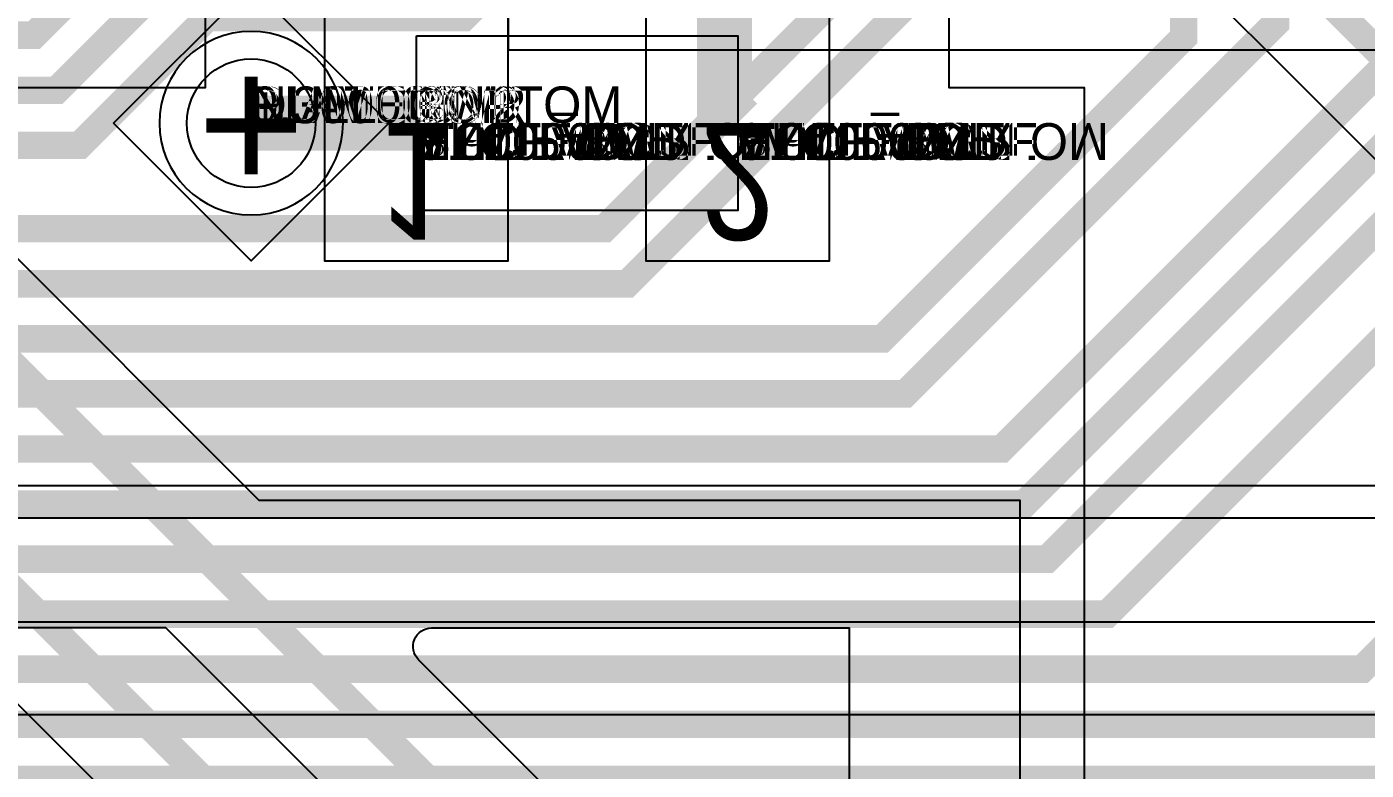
# Model space of a CAD drawing. Extents: x 0 to 323, y 0 to 320.
# Drawn here: x 59.38 to 66.67, y 31.47 to 35.53 of the extents above; entities that cross this region are included whole.
import ezdxf
from ezdxf.enums import TextEntityAlignment as Align

# ---------------------------------------------------------------- set-up
doc = ezdxf.new("R2010")
doc.units = 0
doc.header["$MEASUREMENT"] = 0
doc.layers.get('0').update_dxf_attribs({"linetype": 'CONTINUOUS'})
for name, color, linetype in [('CDN_FIGURES', 7, 'CONTINUOUS'), ('ETCH_BOTTOM', 7, 'CONTINUOUS'), ('ETCH_GND', 3, 'CONTINUOUS'), ('ETCH_INT1', 4, 'CONTINUOUS'), ('ETCH_INT2', 5, 'CONTINUOUS'), ('ETCH_PWR', 6, 'CONTINUOUS'), ('ETCH_TOP', 2, 'CONTINUOUS'), ('MANUFACTURING_NCLEGEND-1-6', 8, 'CONTINUOUS'), ('PACKAGE_GEOMETRY_ASSEMBLY_TOP', 11, 'CONTINUOUS'), ('PACKAGE_GEOMETRY_PIN_NUMBER', 9, 'CONTINUOUS')]:
    doc.layers.add(name, color=color, linetype=linetype)

# ---------------------------------------------------------------- blocks, each defined once
blk = doc.blocks.new('PAD_INFO')
for tag in ['SHAPE_TYPE', 'PAD_HEIGHT', 'PAD_LAYER', 'PAD_TYPE', 'PAD_WIDTH']:
    blk.add_attdef(tag, (0, 0), '', height=0.2)
at = {"flags": 2}
blk.add_attdef('CDN_TYPE', (0, 0), '', height=0.2, dxfattribs=at)
blk = doc.blocks.new('DRILL_INFO')
at = {"flags": 2}
blk.add_attdef('CDN_TYPE', (0, 0), '', height=0.2, dxfattribs=at)
for tag in ['FSHAPE', 'FCHAR', 'DRILL_HEIGHT', 'DIAMETER', 'PLATED', 'DRILL_WIDTH']:
    blk.add_attdef(tag, (0, 0), '', height=0.2)
blk = doc.blocks.new('VIA0700X0300')
at = {"layer": 'ETCH_BOTTOM'}
blk.add_circle((0, 0), 0.35, dxfattribs=at)
at = {"layer": 'ETCH_GND'}
blk.add_circle((0, 0), 0.35, dxfattribs=at)
at = {"layer": 'ETCH_INT1'}
blk.add_circle((0, 0), 0.35, dxfattribs=at)
at = {"layer": 'ETCH_INT2'}
blk.add_circle((0, 0), 0.35, dxfattribs=at)
at = {"layer": 'ETCH_PWR'}
blk.add_circle((0, 0), 0.35, dxfattribs=at)
at = {"layer": 'ETCH_TOP'}
blk.add_circle((0, 0), 0.35, dxfattribs=at)
ref = blk.add_blockref('PAD_INFO', (0, 0))
ref.add_attrib('PAD_LAYER', 'ETCH_TOP', (0, 0), dxfattribs={"height": 0.2})
ref.add_attrib('SHAPE_TYPE', 'NULL', (0, 0), dxfattribs={"height": 0.2})
ref.add_attrib('PAD_TYPE', 'ANTIPAD', (0, 0), dxfattribs={"height": 0.2})
ref.add_attrib('PAD_WIDTH', '0.000000', (0, 0), dxfattribs={"height": 0.2})
ref.add_attrib('PAD_HEIGHT', '0.000000', (0, 0), dxfattribs={"height": 0.2})
ref = blk.add_blockref('PAD_INFO', (0, 0))
ref.add_attrib('PAD_LAYER', 'ETCH_GND', (0, 0), dxfattribs={"height": 0.2})
ref.add_attrib('SHAPE_TYPE', 'NULL', (0, 0), dxfattribs={"height": 0.2})
ref.add_attrib('PAD_TYPE', 'ANTIPAD', (0, 0), dxfattribs={"height": 0.2})
ref.add_attrib('PAD_WIDTH', '0.000000', (0, 0), dxfattribs={"height": 0.2})
ref.add_attrib('PAD_HEIGHT', '0.000000', (0, 0), dxfattribs={"height": 0.2})
ref = blk.add_blockref('PAD_INFO', (0, 0))
ref.add_attrib('PAD_LAYER', 'ETCH_INT1', (0, 0), dxfattribs={"height": 0.2})
ref.add_attrib('SHAPE_TYPE', 'NULL', (0, 0), dxfattribs={"height": 0.2})
ref.add_attrib('PAD_TYPE', 'ANTIPAD', (0, 0), dxfattribs={"height": 0.2})
ref.add_attrib('PAD_WIDTH', '0.000000', (0, 0), dxfattribs={"height": 0.2})
ref.add_attrib('PAD_HEIGHT', '0.000000', (0, 0), dxfattribs={"height": 0.2})
ref = blk.add_blockref('PAD_INFO', (0, 0))
ref.add_attrib('PAD_LAYER', 'ETCH_INT2', (0, 0), dxfattribs={"height": 0.2})
ref.add_attrib('SHAPE_TYPE', 'NULL', (0, 0), dxfattribs={"height": 0.2})
ref.add_attrib('PAD_TYPE', 'ANTIPAD', (0, 0), dxfattribs={"height": 0.2})
ref.add_attrib('PAD_WIDTH', '0.000000', (0, 0), dxfattribs={"height": 0.2})
ref.add_attrib('PAD_HEIGHT', '0.000000', (0, 0), dxfattribs={"height": 0.2})
ref = blk.add_blockref('PAD_INFO', (0, 0))
ref.add_attrib('PAD_LAYER', 'ETCH_PWR', (0, 0), dxfattribs={"height": 0.2})
ref.add_attrib('SHAPE_TYPE', 'NULL', (0, 0), dxfattribs={"height": 0.2})
ref.add_attrib('PAD_TYPE', 'ANTIPAD', (0, 0), dxfattribs={"height": 0.2})
ref.add_attrib('PAD_WIDTH', '0.000000', (0, 0), dxfattribs={"height": 0.2})
ref.add_attrib('PAD_HEIGHT', '0.000000', (0, 0), dxfattribs={"height": 0.2})
ref = blk.add_blockref('PAD_INFO', (0, 0))
ref.add_attrib('PAD_LAYER', 'ETCH_BOTTOM', (0, 0), dxfattribs={"height": 0.2})
ref.add_attrib('SHAPE_TYPE', 'NULL', (0, 0), dxfattribs={"height": 0.2})
ref.add_attrib('PAD_TYPE', 'ANTIPAD', (0, 0), dxfattribs={"height": 0.2})
ref.add_attrib('PAD_WIDTH', '0.000000', (0, 0), dxfattribs={"height": 0.2})
ref.add_attrib('PAD_HEIGHT', '0.000000', (0, 0), dxfattribs={"height": 0.2})
ref = blk.add_blockref('PAD_INFO', (0, 0))
ref.add_attrib('PAD_LAYER', 'ETCH_TOP', (0, 0), dxfattribs={"height": 0.2})
ref.add_attrib('SHAPE_TYPE', 'NULL', (0, 0), dxfattribs={"height": 0.2})
ref.add_attrib('PAD_TYPE', 'THERMAL', (0, 0), dxfattribs={"height": 0.2})
ref.add_attrib('PAD_WIDTH', '0.000000', (0, 0), dxfattribs={"height": 0.2})
ref.add_attrib('PAD_HEIGHT', '0.000000', (0, 0), dxfattribs={"height": 0.2})
ref = blk.add_blockref('PAD_INFO', (0, 0))
ref.add_attrib('PAD_LAYER', 'ETCH_GND', (0, 0), dxfattribs={"height": 0.2})
ref.add_attrib('SHAPE_TYPE', 'NULL', (0, 0), dxfattribs={"height": 0.2})
ref.add_attrib('PAD_TYPE', 'THERMAL', (0, 0), dxfattribs={"height": 0.2})
ref.add_attrib('PAD_WIDTH', '0.000000', (0, 0), dxfattribs={"height": 0.2})
ref.add_attrib('PAD_HEIGHT', '0.000000', (0, 0), dxfattribs={"height": 0.2})
ref = blk.add_blockref('PAD_INFO', (0, 0))
ref.add_attrib('PAD_LAYER', 'ETCH_INT1', (0, 0), dxfattribs={"height": 0.2})
ref.add_attrib('SHAPE_TYPE', 'NULL', (0, 0), dxfattribs={"height": 0.2})
ref.add_attrib('PAD_TYPE', 'THERMAL', (0, 0), dxfattribs={"height": 0.2})
ref.add_attrib('PAD_WIDTH', '0.000000', (0, 0), dxfattribs={"height": 0.2})
ref.add_attrib('PAD_HEIGHT', '0.000000', (0, 0), dxfattribs={"height": 0.2})
ref = blk.add_blockref('PAD_INFO', (0, 0))
ref.add_attrib('PAD_LAYER', 'ETCH_INT2', (0, 0), dxfattribs={"height": 0.2})
ref.add_attrib('SHAPE_TYPE', 'NULL', (0, 0), dxfattribs={"height": 0.2})
ref.add_attrib('PAD_TYPE', 'THERMAL', (0, 0), dxfattribs={"height": 0.2})
ref.add_attrib('PAD_WIDTH', '0.000000', (0, 0), dxfattribs={"height": 0.2})
ref.add_attrib('PAD_HEIGHT', '0.000000', (0, 0), dxfattribs={"height": 0.2})
ref = blk.add_blockref('PAD_INFO', (0, 0))
ref.add_attrib('PAD_LAYER', 'ETCH_PWR', (0, 0), dxfattribs={"height": 0.2})
ref.add_attrib('SHAPE_TYPE', 'NULL', (0, 0), dxfattribs={"height": 0.2})
ref.add_attrib('PAD_TYPE', 'THERMAL', (0, 0), dxfattribs={"height": 0.2})
ref.add_attrib('PAD_WIDTH', '0.000000', (0, 0), dxfattribs={"height": 0.2})
ref.add_attrib('PAD_HEIGHT', '0.000000', (0, 0), dxfattribs={"height": 0.2})
ref = blk.add_blockref('PAD_INFO', (0, 0))
ref.add_attrib('PAD_LAYER', 'ETCH_BOTTOM', (0, 0), dxfattribs={"height": 0.2})
ref.add_attrib('SHAPE_TYPE', 'NULL', (0, 0), dxfattribs={"height": 0.2})
ref.add_attrib('PAD_TYPE', 'THERMAL', (0, 0), dxfattribs={"height": 0.2})
ref.add_attrib('PAD_WIDTH', '0.000000', (0, 0), dxfattribs={"height": 0.2})
ref.add_attrib('PAD_HEIGHT', '0.000000', (0, 0), dxfattribs={"height": 0.2})
ref = blk.add_blockref('PAD_INFO', (0, 0))
ref.add_attrib('PAD_LAYER', 'ETCH_TOP', (0, 0), dxfattribs={"height": 0.2})
ref.add_attrib('SHAPE_TYPE', 'CIRCLE', (0, 0), dxfattribs={"height": 0.2})
ref.add_attrib('PAD_TYPE', 'REGULAR', (0, 0), dxfattribs={"height": 0.2})
ref.add_attrib('PAD_WIDTH', '0.700000', (0, 0), dxfattribs={"height": 0.2})
ref.add_attrib('PAD_HEIGHT', '0.700000', (0, 0), dxfattribs={"height": 0.2})
ref = blk.add_blockref('PAD_INFO', (0, 0))
ref.add_attrib('PAD_LAYER', 'ETCH_GND', (0, 0), dxfattribs={"height": 0.2})
ref.add_attrib('SHAPE_TYPE', 'CIRCLE', (0, 0), dxfattribs={"height": 0.2})
ref.add_attrib('PAD_TYPE', 'REGULAR', (0, 0), dxfattribs={"height": 0.2})
ref.add_attrib('PAD_WIDTH', '0.700000', (0, 0), dxfattribs={"height": 0.2})
ref.add_attrib('PAD_HEIGHT', '0.700000', (0, 0), dxfattribs={"height": 0.2})
ref = blk.add_blockref('PAD_INFO', (0, 0))
ref.add_attrib('PAD_LAYER', 'ETCH_INT1', (0, 0), dxfattribs={"height": 0.2})
ref.add_attrib('SHAPE_TYPE', 'CIRCLE', (0, 0), dxfattribs={"height": 0.2})
ref.add_attrib('PAD_TYPE', 'REGULAR', (0, 0), dxfattribs={"height": 0.2})
ref.add_attrib('PAD_WIDTH', '0.700000', (0, 0), dxfattribs={"height": 0.2})
ref.add_attrib('PAD_HEIGHT', '0.700000', (0, 0), dxfattribs={"height": 0.2})
ref = blk.add_blockref('PAD_INFO', (0, 0))
ref.add_attrib('PAD_LAYER', 'ETCH_INT2', (0, 0), dxfattribs={"height": 0.2})
ref.add_attrib('SHAPE_TYPE', 'CIRCLE', (0, 0), dxfattribs={"height": 0.2})
ref.add_attrib('PAD_TYPE', 'REGULAR', (0, 0), dxfattribs={"height": 0.2})
ref.add_attrib('PAD_WIDTH', '0.700000', (0, 0), dxfattribs={"height": 0.2})
ref.add_attrib('PAD_HEIGHT', '0.700000', (0, 0), dxfattribs={"height": 0.2})
ref = blk.add_blockref('PAD_INFO', (0, 0))
ref.add_attrib('PAD_LAYER', 'ETCH_PWR', (0, 0), dxfattribs={"height": 0.2})
ref.add_attrib('SHAPE_TYPE', 'CIRCLE', (0, 0), dxfattribs={"height": 0.2})
ref.add_attrib('PAD_TYPE', 'REGULAR', (0, 0), dxfattribs={"height": 0.2})
ref.add_attrib('PAD_WIDTH', '0.700000', (0, 0), dxfattribs={"height": 0.2})
ref.add_attrib('PAD_HEIGHT', '0.700000', (0, 0), dxfattribs={"height": 0.2})
ref = blk.add_blockref('PAD_INFO', (0, 0))
ref.add_attrib('PAD_LAYER', 'ETCH_BOTTOM', (0, 0), dxfattribs={"height": 0.2})
ref.add_attrib('SHAPE_TYPE', 'CIRCLE', (0, 0), dxfattribs={"height": 0.2})
ref.add_attrib('PAD_TYPE', 'REGULAR', (0, 0), dxfattribs={"height": 0.2})
ref.add_attrib('PAD_WIDTH', '0.700000', (0, 0), dxfattribs={"height": 0.2})
ref.add_attrib('PAD_HEIGHT', '0.700000', (0, 0), dxfattribs={"height": 0.2})
ref = blk.add_blockref('DRILL_INFO', (0, 0))
ref.add_attrib('DIAMETER', '0.300000', (0, 0), dxfattribs={"height": 0.2})
ref.add_attrib('PLATED', 'PLATED', (0, 0), dxfattribs={"height": 0.2})
ref.add_attrib('FSHAPE', 'DIAMOND', (0, 0), dxfattribs={"height": 0.2})
ref.add_attrib('FCHAR', '+', (0, 0), dxfattribs={"height": 0.2})
ref.add_attrib('DRILL_WIDTH', '1.500000', (0, 0), dxfattribs={"height": 0.2})
ref.add_attrib('DRILL_HEIGHT', '1.500000', (0, 0), dxfattribs={"height": 0.2})
for tag in ['CDN_TYPE', 'PIN']:
    blk.add_attdef(tag, (0, 0), '', height=0.2)
at = {"flags": 2}
for tag in ['PSTKNAME', 'BBV']:
    blk.add_attdef(tag, (0, 0), '', height=0.2, dxfattribs=at)
blk = doc.blocks.new('FIGURE_DIAMOND')
at = {"layer": 'CDN_FIGURES'}
blk.add_lwpolyline([(-0.5, 0), (0, 0.5), (0.5, 0), (0, -0.5)], close=True, dxfattribs=at)
blk = doc.blocks.new('RC1000X1500TS')
at = {"layer": 'ETCH_TOP'}
blk.add_lwpolyline([(-0.5, -0.75), (-0.5, 0.75), (0.5, 0.75), (0.5, -0.75)], close=True, dxfattribs=at)
ref = blk.add_blockref('PAD_INFO', (0, 0))
ref.add_attrib('PAD_LAYER', 'ETCH_TOP', (0, 0), dxfattribs={"height": 0.2})
ref.add_attrib('SHAPE_TYPE', 'NULL', (0, 0), dxfattribs={"height": 0.2})
ref.add_attrib('PAD_TYPE', 'ANTIPAD', (0, 0), dxfattribs={"height": 0.2})
ref.add_attrib('PAD_WIDTH', '0.000000', (0, 0), dxfattribs={"height": 0.2})
ref.add_attrib('PAD_HEIGHT', '0.000000', (0, 0), dxfattribs={"height": 0.2})
ref = blk.add_blockref('PAD_INFO', (0, 0))
ref.add_attrib('PAD_LAYER', 'ETCH_GND', (0, 0), dxfattribs={"height": 0.2})
ref.add_attrib('SHAPE_TYPE', 'NULL', (0, 0), dxfattribs={"height": 0.2})
ref.add_attrib('PAD_TYPE', 'ANTIPAD', (0, 0), dxfattribs={"height": 0.2})
ref.add_attrib('PAD_WIDTH', '0.000000', (0, 0), dxfattribs={"height": 0.2})
ref.add_attrib('PAD_HEIGHT', '0.000000', (0, 0), dxfattribs={"height": 0.2})
ref = blk.add_blockref('PAD_INFO', (0, 0))
ref.add_attrib('PAD_LAYER', 'ETCH_INT1', (0, 0), dxfattribs={"height": 0.2})
ref.add_attrib('SHAPE_TYPE', 'NULL', (0, 0), dxfattribs={"height": 0.2})
ref.add_attrib('PAD_TYPE', 'ANTIPAD', (0, 0), dxfattribs={"height": 0.2})
ref.add_attrib('PAD_WIDTH', '0.000000', (0, 0), dxfattribs={"height": 0.2})
ref.add_attrib('PAD_HEIGHT', '0.000000', (0, 0), dxfattribs={"height": 0.2})
ref = blk.add_blockref('PAD_INFO', (0, 0))
ref.add_attrib('PAD_LAYER', 'ETCH_INT2', (0, 0), dxfattribs={"height": 0.2})
ref.add_attrib('SHAPE_TYPE', 'NULL', (0, 0), dxfattribs={"height": 0.2})
ref.add_attrib('PAD_TYPE', 'ANTIPAD', (0, 0), dxfattribs={"height": 0.2})
ref.add_attrib('PAD_WIDTH', '0.000000', (0, 0), dxfattribs={"height": 0.2})
ref.add_attrib('PAD_HEIGHT', '0.000000', (0, 0), dxfattribs={"height": 0.2})
ref = blk.add_blockref('PAD_INFO', (0, 0))
ref.add_attrib('PAD_LAYER', 'ETCH_PWR', (0, 0), dxfattribs={"height": 0.2})
ref.add_attrib('SHAPE_TYPE', 'NULL', (0, 0), dxfattribs={"height": 0.2})
ref.add_attrib('PAD_TYPE', 'ANTIPAD', (0, 0), dxfattribs={"height": 0.2})
ref.add_attrib('PAD_WIDTH', '0.000000', (0, 0), dxfattribs={"height": 0.2})
ref.add_attrib('PAD_HEIGHT', '0.000000', (0, 0), dxfattribs={"height": 0.2})
ref = blk.add_blockref('PAD_INFO', (0, 0))
ref.add_attrib('PAD_LAYER', 'ETCH_BOTTOM', (0, 0), dxfattribs={"height": 0.2})
ref.add_attrib('SHAPE_TYPE', 'NULL', (0, 0), dxfattribs={"height": 0.2})
ref.add_attrib('PAD_TYPE', 'ANTIPAD', (0, 0), dxfattribs={"height": 0.2})
ref.add_attrib('PAD_WIDTH', '0.000000', (0, 0), dxfattribs={"height": 0.2})
ref.add_attrib('PAD_HEIGHT', '0.000000', (0, 0), dxfattribs={"height": 0.2})
ref = blk.add_blockref('PAD_INFO', (0, 0))
ref.add_attrib('PAD_LAYER', 'ETCH_TOP', (0, 0), dxfattribs={"height": 0.2})
ref.add_attrib('SHAPE_TYPE', 'NULL', (0, 0), dxfattribs={"height": 0.2})
ref.add_attrib('PAD_TYPE', 'THERMAL', (0, 0), dxfattribs={"height": 0.2})
ref.add_attrib('PAD_WIDTH', '0.000000', (0, 0), dxfattribs={"height": 0.2})
ref.add_attrib('PAD_HEIGHT', '0.000000', (0, 0), dxfattribs={"height": 0.2})
ref = blk.add_blockref('PAD_INFO', (0, 0))
ref.add_attrib('PAD_LAYER', 'ETCH_GND', (0, 0), dxfattribs={"height": 0.2})
ref.add_attrib('SHAPE_TYPE', 'NULL', (0, 0), dxfattribs={"height": 0.2})
ref.add_attrib('PAD_TYPE', 'THERMAL', (0, 0), dxfattribs={"height": 0.2})
ref.add_attrib('PAD_WIDTH', '0.000000', (0, 0), dxfattribs={"height": 0.2})
ref.add_attrib('PAD_HEIGHT', '0.000000', (0, 0), dxfattribs={"height": 0.2})
ref = blk.add_blockref('PAD_INFO', (0, 0))
ref.add_attrib('PAD_LAYER', 'ETCH_INT1', (0, 0), dxfattribs={"height": 0.2})
ref.add_attrib('SHAPE_TYPE', 'NULL', (0, 0), dxfattribs={"height": 0.2})
ref.add_attrib('PAD_TYPE', 'THERMAL', (0, 0), dxfattribs={"height": 0.2})
ref.add_attrib('PAD_WIDTH', '0.000000', (0, 0), dxfattribs={"height": 0.2})
ref.add_attrib('PAD_HEIGHT', '0.000000', (0, 0), dxfattribs={"height": 0.2})
ref = blk.add_blockref('PAD_INFO', (0, 0))
ref.add_attrib('PAD_LAYER', 'ETCH_INT2', (0, 0), dxfattribs={"height": 0.2})
ref.add_attrib('SHAPE_TYPE', 'NULL', (0, 0), dxfattribs={"height": 0.2})
ref.add_attrib('PAD_TYPE', 'THERMAL', (0, 0), dxfattribs={"height": 0.2})
ref.add_attrib('PAD_WIDTH', '0.000000', (0, 0), dxfattribs={"height": 0.2})
ref.add_attrib('PAD_HEIGHT', '0.000000', (0, 0), dxfattribs={"height": 0.2})
ref = blk.add_blockref('PAD_INFO', (0, 0))
ref.add_attrib('PAD_LAYER', 'ETCH_PWR', (0, 0), dxfattribs={"height": 0.2})
ref.add_attrib('SHAPE_TYPE', 'NULL', (0, 0), dxfattribs={"height": 0.2})
ref.add_attrib('PAD_TYPE', 'THERMAL', (0, 0), dxfattribs={"height": 0.2})
ref.add_attrib('PAD_WIDTH', '0.000000', (0, 0), dxfattribs={"height": 0.2})
ref.add_attrib('PAD_HEIGHT', '0.000000', (0, 0), dxfattribs={"height": 0.2})
ref = blk.add_blockref('PAD_INFO', (0, 0))
ref.add_attrib('PAD_LAYER', 'ETCH_BOTTOM', (0, 0), dxfattribs={"height": 0.2})
ref.add_attrib('SHAPE_TYPE', 'NULL', (0, 0), dxfattribs={"height": 0.2})
ref.add_attrib('PAD_TYPE', 'THERMAL', (0, 0), dxfattribs={"height": 0.2})
ref.add_attrib('PAD_WIDTH', '0.000000', (0, 0), dxfattribs={"height": 0.2})
ref.add_attrib('PAD_HEIGHT', '0.000000', (0, 0), dxfattribs={"height": 0.2})
ref = blk.add_blockref('PAD_INFO', (0, 0))
ref.add_attrib('PAD_LAYER', 'ETCH_GND', (0, 0), dxfattribs={"height": 0.2})
ref.add_attrib('SHAPE_TYPE', 'NULL', (0, 0), dxfattribs={"height": 0.2})
ref.add_attrib('PAD_TYPE', 'REGULAR', (0, 0), dxfattribs={"height": 0.2})
ref.add_attrib('PAD_WIDTH', '0.000000', (0, 0), dxfattribs={"height": 0.2})
ref.add_attrib('PAD_HEIGHT', '0.000000', (0, 0), dxfattribs={"height": 0.2})
ref = blk.add_blockref('PAD_INFO', (0, 0))
ref.add_attrib('PAD_LAYER', 'ETCH_INT1', (0, 0), dxfattribs={"height": 0.2})
ref.add_attrib('SHAPE_TYPE', 'NULL', (0, 0), dxfattribs={"height": 0.2})
ref.add_attrib('PAD_TYPE', 'REGULAR', (0, 0), dxfattribs={"height": 0.2})
ref.add_attrib('PAD_WIDTH', '0.000000', (0, 0), dxfattribs={"height": 0.2})
ref.add_attrib('PAD_HEIGHT', '0.000000', (0, 0), dxfattribs={"height": 0.2})
ref = blk.add_blockref('PAD_INFO', (0, 0))
ref.add_attrib('PAD_LAYER', 'ETCH_INT2', (0, 0), dxfattribs={"height": 0.2})
ref.add_attrib('SHAPE_TYPE', 'NULL', (0, 0), dxfattribs={"height": 0.2})
ref.add_attrib('PAD_TYPE', 'REGULAR', (0, 0), dxfattribs={"height": 0.2})
ref.add_attrib('PAD_WIDTH', '0.000000', (0, 0), dxfattribs={"height": 0.2})
ref.add_attrib('PAD_HEIGHT', '0.000000', (0, 0), dxfattribs={"height": 0.2})
ref = blk.add_blockref('PAD_INFO', (0, 0))
ref.add_attrib('PAD_LAYER', 'ETCH_PWR', (0, 0), dxfattribs={"height": 0.2})
ref.add_attrib('SHAPE_TYPE', 'NULL', (0, 0), dxfattribs={"height": 0.2})
ref.add_attrib('PAD_TYPE', 'REGULAR', (0, 0), dxfattribs={"height": 0.2})
ref.add_attrib('PAD_WIDTH', '0.000000', (0, 0), dxfattribs={"height": 0.2})
ref.add_attrib('PAD_HEIGHT', '0.000000', (0, 0), dxfattribs={"height": 0.2})
ref = blk.add_blockref('PAD_INFO', (0, 0))
ref.add_attrib('PAD_LAYER', 'ETCH_BOTTOM', (0, 0), dxfattribs={"height": 0.2})
ref.add_attrib('SHAPE_TYPE', 'NULL', (0, 0), dxfattribs={"height": 0.2})
ref.add_attrib('PAD_TYPE', 'REGULAR', (0, 0), dxfattribs={"height": 0.2})
ref.add_attrib('PAD_WIDTH', '0.000000', (0, 0), dxfattribs={"height": 0.2})
ref.add_attrib('PAD_HEIGHT', '0.000000', (0, 0), dxfattribs={"height": 0.2})
ref = blk.add_blockref('DRILL_INFO', (0, 0))
ref.add_attrib('DIAMETER', '0.000000', (0, 0), dxfattribs={"height": 0.2})
ref.add_attrib('PLATED', 'PLATED', (0, 0), dxfattribs={"height": 0.2})
ref.add_attrib('FSHAPE', 'NULL', (0, 0), dxfattribs={"height": 0.2})
ref.add_attrib('DRILL_WIDTH', '0.000000', (0, 0), dxfattribs={"height": 0.2})
ref.add_attrib('DRILL_HEIGHT', '0.000000', (0, 0), dxfattribs={"height": 0.2})
ref = blk.add_blockref('PAD_INFO', (0, 0))
ref.add_attrib('PAD_LAYER', 'ETCH_TOP', (0, 0), dxfattribs={"height": 0.2})
ref.add_attrib('SHAPE_TYPE', 'RECTANGLE', (0, 0), dxfattribs={"height": 0.2})
ref.add_attrib('PAD_TYPE', 'REGULAR', (0, 0), dxfattribs={"height": 0.2})
ref.add_attrib('PAD_WIDTH', '1.000000', (0, 0), dxfattribs={"height": 0.2})
ref.add_attrib('PAD_HEIGHT', '1.500000', (0, 0), dxfattribs={"height": 0.2})
for tag in ['CDN_TYPE', 'PIN']:
    blk.add_attdef(tag, (0, 0), '', height=0.2)
at = {"flags": 2}
for tag in ['PSTKNAME', 'BBV']:
    blk.add_attdef(tag, (0, 0), '', height=0.2, dxfattribs=at)
blk = doc.blocks.new('F56')
at = {"layer": 'PACKAGE_GEOMETRY_ASSEMBLY_TOP'}
blk.add_lwpolyline([(0, -0.475), (1.75, -0.475), (1.75, 0.475), (0, 0.475)], close=True, dxfattribs=at)
at = {"layer": 'ETCH_TOP'}
ref = blk.add_blockref('RC1000X1500TS', (0, 0), dxfattribs=at)
ref.add_attrib('CDN_TYPE', 'PIN', (0, 0), dxfattribs={"height": 0.2})
ref.add_attrib('PIN', '1', (0, 0), dxfattribs={"height": 0.2})
ref = blk.add_blockref('RC1000X1500TS', (1.75, 0), dxfattribs=at)
ref.add_attrib('CDN_TYPE', 'PIN', (0, 0), dxfattribs={"height": 0.2})
ref.add_attrib('PIN', '2', (0, 0), dxfattribs={"height": 0.2})
at = {"flags": 2}
for tag in ['SYMBOL_TYPE', 'CDN_TYPE', 'REFDES']:
    blk.add_attdef(tag, (0, 0), '', height=0.2, dxfattribs=at)

msp = doc.modelspace()

# ---------------------------------------------------------------- linework, layer by layer
at = {"layer": 'ETCH_BOTTOM'}
for points, format in [([(18.55, 64.85, 0.15, 0.15, 0), (4.625, 50.925, 0.15, 0.15, 0), (4.625, 43.1618, 0.15, 0.15, 0), (8.1118, 39.675, 0.15, 0.15, 0), (14.9661, 39.675, 0.15, 0.15, 0), (15.6761, 40.385, 0.15, 0.15, 0), (51.3782, 40.385, 0.15, 0.15, 0), (65.225, 26.5382, 0.15, 0.15, 0), (65.225, 25.275, 0.15, 0.15, 0), (64.6, 24.65, 0.15, 0.15, 0)], "xyseb"), ([(63.178, 36.372, 0.3, 0.3, 0), (63.178, 35.072, 0.3, 0.3, 0), (63.25, 35, 0.3, 0.3, 0)], "xyseb"), ([(61.5, 35, 0.3, 0.3, 0), (60.6, 35, 0.3, 0.3, 0)], "xyseb"), ([(20.352, 34.257), (56.905, 34.257), (63.2888, 27.8732, -0.668179)], "xyb")]:
    msp.add_lwpolyline(points, format=format, dxfattribs=at)
for points in [[(58.8999, 36.3999), (60.3499, 36.3999), (60.3499, 35.193), (57.1714, 35.193)], [(65.138, 27.2264), (65.138, 35.193), (64.4001, 35.193), (64.4001, 36.1999), (68.2501, 36.1999)]]:
    msp.add_lwpolyline(points, dxfattribs=at)
at = {"layer": 'ETCH_GND'}
msp.add_lwpolyline([(24.7939, 32.4561), (18.45, 38.8), (18.45, 39.1), (16.1, 39.1), (15.7867, 39.4133, -0.668179), (15.8226, 39.5), (18.8, 39.5), (26.017, 32.283), (70.847, 32.283), (70.847, 26.8418, 0.668179), (71.0201, 26.7701), (73.5633, 29.3133, -0.668179), (73.65, 29.2774), (73.65, 28.3), (70.847, 25.497), (70.847, 24.773), (69.403, 24.773), (69.403, 31.777), (25.187, 31.777), (24.7101, 32.2539), (24.7222, 32.283, 0.668179), (24.7939, 32.4561)], format="xyb", close=True, dxfattribs=at)
at = {"layer": 'ETCH_INT1'}
for points in [[(85, 33.025), (73.8518, 33.025), (73.8496, 33.0733, 0.95445), (72.8504, 33.0733), (72.8482, 33.025), (50.525, 33.025), (50.525, 52.125), (47.95, 54.7), (47.95, 69.8085), (47.9868, 69.819, 0.75525), (47.9868, 70.781), (47.95, 70.7915), (47.95, 75.8), (50.15, 78), (82.1, 78), (82.1, 80.35), (83.95, 82.2), (86.8, 82.2)], [(62, 54.6), (62, 39.4316, -0.529074), (61.8614, 39.3373, 1.46903), (61.8614, 38.4067, -0.529074), (62, 38.3124), (62, 35.4), (66.85, 35.4), (66.85, 38.4208, -0.532478), (66.9896, 38.5147, 1.486168), (66.9896, 39.4413, -0.532478), (66.85, 39.5352), (66.85, 42.5), (71.9, 47.55)], [(50.03, 32.85), (72.8906, 32.85), (72.9047, 32.8224, 0.611933), (73.7953, 32.8224), (73.8094, 32.85), (85.166, 32.85)]]:
    msp.add_lwpolyline(points, format="xyb", dxfattribs=at)
msp.add_lwpolyline([(61.1001, 35, 1), (60.0999, 35, 1)], format="xyb", close=True, dxfattribs=at)
at = {"layer": 'ETCH_INT2'}
for points, format in [([(63.15, 70.5, 0.15, 0.15, 0), (62.2868, 70.5, 0.15, 0.15, 0), (60.103, 68.3162, 0.15, 0.15, 0), (60.103, 55.3103, 0.15, 0.15, 0), (60.425, 54.9883, 0.15, 0.15, 0), (60.425, 53.1117, 0.15, 0.15, 0), (60.275, 52.9617, 0.15, 0.15, 0), (60.275, 41.8519, 0.15, 0.15, 0), (92.691, 9.4358, 0.15, 0.15, 0), (93.0278, 9.099, 0.15, 0.15, 0), (93.8377, 9.099, 0.15, 0.15, 0), (98.7868, 4.15, 0.15, 0.15, 0), (107.45, 4.15, 0.15, 0.15, 0)], "xyseb"), ([(22.869, 69.731, 0.15, 0.15, 0), (23.0322, 69.731, 0.15, 0.15, 0), (40.5356, 53.2021, 0.15, 0.15, 0), (42.8127, 50.925, 0.15, 0.15, 0), (53.1883, 50.925, 0.15, 0.15, 0), (53.3633, 50.75, 0.15, 0.15, 0), (56.3632, 50.75, 0.15, 0.15, 0), (58.75, 48.3632, 0.15, 0.15, 0), (58.75, 34.2369, 0.15, 0.15, 0), (64.675, 28.3118, 0.15, 0.15, 0), (65.3685, 27.6183, 0.15, 0.15, 0), (65.7816, 27.6183, 0.15, 0.15, 0), (78.2, 15.2, 0.15, 0.15, 0)], "xyseb"), ([(92.8517, 8.6739), (59.8499, 41.6758), (59.8499, 51.0204, 0.668179), (59.6768, 51.0921), (59.2386, 50.6539), (57.3053, 50.6539, 0.668179), (57.2336, 50.4808), (59.1751, 48.5393), (59.1751, 34.413), (60.6411, 32.947), (64.786, 32.947), (64.786, 28.802)], "xyb")]:
    msp.add_lwpolyline(points, format=format, dxfattribs=at)
msp.add_lwpolyline([(63.856, 28.5296), (60.1357, 32.25), (18.106, 32.25)], dxfattribs=at)
msp.add_lwpolyline([(63.856, 29.9768, -0.668179), (63.6829, 29.9051), (61.5111, 32.0769, -0.668179), (61.5828, 32.25), (63.856, 32.25)], format="xyb", close=True, dxfattribs=at)
at = {"layer": 'ETCH_PWR'}
msp.add_lwpolyline([(61.1001, 35, 1), (60.0999, 35, 1)], format="xyb", close=True, dxfattribs=at)
at = {"layer": 'ETCH_TOP'}
for points in [[(29.8, 37.72, 0.15, 0.15, 0), (29.8, 40.7, 0.15, 0.15, 0), (31.377, 42.277, 0.15, 0.15, 0), (44.4646, 42.277, 0.15, 0.15, 0), (51.2626, 35.479, 0.15, 0.15, 0), (59.4171, 35.479, 0.15, 0.15, 0), (60.1131, 36.175, 0.15, 0.15, 0), (60.835, 36.175, 0.15, 0.15, 0), (61.178, 36.518, 0.15, 0.15, 0), (61.178, 37.704, 0.15, 0.15, 0)], [(30.6, 37.72, 0.15, 0.15, 0), (30.6, 40.3243, 0.15, 0.15, 0), (32.2527, 41.977, 0.15, 0.15, 0), (44.3403, 41.977, 0.15, 0.15, 0), (51.1383, 35.179, 0.15, 0.15, 0), (59.5414, 35.179, 0.15, 0.15, 0), (60.2374, 35.875, 0.15, 0.15, 0), (61.634, 35.875, 0.15, 0.15, 0), (62.178, 36.419, 0.15, 0.15, 0), (62.178, 37.704, 0.15, 0.15, 0)], [(31.4, 37.72, 0.15, 0.15, 0), (31.4, 40.022, 0.15, 0.15, 0), (33.055, 41.677, 0.15, 0.15, 0), (44.216, 41.677, 0.15, 0.15, 0), (51.014, 34.879, 0.15, 0.15, 0), (59.6657, 34.879, 0.15, 0.15, 0), (60.3617, 35.575, 0.15, 0.15, 0), (61.7583, 35.575, 0.15, 0.15, 0), (62.603, 36.4197, 0.15, 0.15, 0), (62.603, 36.6103, 0.15, 0.15, 0), (62.678, 36.6853, 0.15, 0.15, 0), (62.678, 37.704, 0.15, 0.15, 0)], [(32.2, 37.72, 0.15, 0.15, 0), (32.2, 39.9, 0.15, 0.15, 0), (33.677, 41.377, 0.15, 0.15, 0), (44.0917, 41.377, 0.15, 0.15, 0), (51.0437, 34.425, 0.15, 0.15, 0), (62.523, 34.425, 0.15, 0.15, 0), (64.178, 36.08, 0.15, 0.15, 0), (64.178, 37.704, 0.15, 0.15, 0)], [(64.678, 37.704, 0.15, 0.15, 0), (64.65, 37.676, 0.15, 0.15, 0), (64.65, 36.1277, 0.15, 0.15, 0), (62.6473, 34.125, 0.15, 0.15, 0), (50.9194, 34.125, 0.15, 0.15, 0), (43.9674, 41.077, 0.15, 0.15, 0), (37.3027, 41.077, 0.15, 0.15, 0), (34.725, 38.4993, 0.15, 0.15, 0), (34.725, 38.4617, 0.15, 0.15, 0), (34.6, 38.3367, 0.15, 0.15, 0), (34.6, 37.72, 0.15, 0.15, 0)], [(35.4, 37.72, 0.15, 0.15, 0), (35.4, 38.75, 0.15, 0.15, 0), (37.427, 40.777, 0.15, 0.15, 0), (43.8431, 40.777, 0.15, 0.15, 0), (50.7951, 33.825, 0.15, 0.15, 0), (64.036, 33.825, 0.15, 0.15, 0), (65.678, 35.467, 0.15, 0.15, 0), (65.678, 37.704, 0.15, 0.15, 0)], [(66.178, 37.704, 0.15, 0.15, 0), (66.178, 35.5427, 0.15, 0.15, 0), (64.1603, 33.525, 0.15, 0.15, 0), (50.6708, 33.525, 0.15, 0.15, 0), (43.7188, 40.477, 0.15, 0.15, 0), (37.927, 40.477, 0.15, 0.15, 0), (36.2, 38.75, 0.15, 0.15, 0), (36.2, 37.72, 0.15, 0.15, 0)], [(67.678, 37.704, 0.15, 0.15, 0), (67.678, 36.217, 0.15, 0.15, 0), (64.686, 33.225, 0.15, 0.15, 0), (50.5464, 33.225, 0.15, 0.15, 0), (43.5944, 40.177, 0.15, 0.15, 0), (38.4026, 40.177, 0.15, 0.15, 0), (37, 38.7744, 0.15, 0.15, 0), (37, 37.72, 0.15, 0.15, 0)], [(37.8, 37.72, 0.15, 0.15, 0), (37.8, 38.62, 0.15, 0.15, 0), (39.057, 39.877, 0.15, 0.15, 0), (43.4701, 39.877, 0.15, 0.15, 0), (50.4221, 32.925, 0.15, 0.15, 0), (64.8103, 32.925, 0.15, 0.15, 0), (68.2, 36.3147, 0.15, 0.15, 0), (68.2, 37.682, 0.15, 0.15, 0), (68.178, 37.704, 0.15, 0.15, 0)], [(38.6, 37.72, 0.15, 0.15, 0), (38.6, 38.55, 0.15, 0.15, 0), (39.627, 39.577, 0.15, 0.15, 0), (42.659, 39.577, 0.15, 0.15, 0), (49.611, 32.625, 0.15, 0.15, 0), (64.9346, 32.625, 0.15, 0.15, 0), (68.7, 36.3904, 0.15, 0.15, 0), (68.7, 37.682, 0.15, 0.15, 0), (68.678, 37.704, 0.15, 0.15, 0)], [(39.4, 37.72, 0.15, 0.15, 0), (39.4, 38.5986, 0.15, 0.15, 0), (40.0784, 39.277, 0.15, 0.15, 0), (42.2098, 39.277, 0.15, 0.15, 0), (49.1618, 32.325, 0.15, 0.15, 0), (65.261, 32.325, 0.15, 0.15, 0), (69.178, 36.242, 0.15, 0.15, 0), (69.178, 37.704, 0.15, 0.15, 0)], [(40.2, 37.72, 0.15, 0.15, 0), (40.2, 38.9743, 0.15, 0.15, 0), (40.2027, 38.977, 0.15, 0.15, 0), (42.0855, 38.977, 0.15, 0.15, 0), (49.0375, 32.025, 0.15, 0.15, 0), (66.649, 32.025, 0.15, 0.15, 0), (70.678, 36.054, 0.15, 0.15, 0), (70.678, 37.704, 0.15, 0.15, 0)], [(71.178, 37.704, 0.15, 0.15, 0), (71.178, 35.975, 0.15, 0.15, 0), (66.928, 31.725, 0.15, 0.15, 0), (48.9132, 31.725, 0.15, 0.15, 0), (41.9612, 38.677, 0.15, 0.15, 0), (41, 38.677, 0.15, 0.15, 0), (41, 37.72, 0.15, 0.15, 0)], [(71.678, 37.704, 0.15, 0.15, 0), (71.678, 35.792, 0.15, 0.15, 0), (67.311, 31.425, 0.15, 0.15, 0), (47.884, 31.425, 0.15, 0.15, 0), (41.8, 37.509, 0.15, 0.15, 0), (41.8, 37.72, 0.15, 0.15, 0)]]:
    msp.add_lwpolyline(points, format="xyseb", dxfattribs=at)

# ---------------------------------------------------------------- block references
at = {"xscale": -1, "rotation": 180}
msp.add_blockref('F56', (61.5, 35), dxfattribs=at)
at = {"layer": 'ETCH_TOP'}
msp.add_blockref('VIA0700X0300', (60.6, 35), dxfattribs=at)
at = {"layer": 'MANUFACTURING_NCLEGEND-1-6', "xscale": 1.5, "yscale": 1.5}
msp.add_blockref('FIGURE_DIAMOND', (60.6, 35), dxfattribs=at)

# ---------------------------------------------------------------- texts
at = {"layer": 'MANUFACTURING_NCLEGEND-1-6'}
msp.add_text('+', height=0.75, dxfattribs=at).set_placement((60.6, 35), align=Align.MIDDLE_CENTER)
at = {"layer": 'PACKAGE_GEOMETRY_PIN_NUMBER', "text_generation_flag": 2, "width": 0.88}
for s, p in [('1', (61.5, 35)), ('2', (63.25, 35))]:
    msp.add_text(s, height=0.635, rotation=180, dxfattribs=at).set_placement(p, align=Align.CENTER)

doc.saveas('drawing.dxf')
